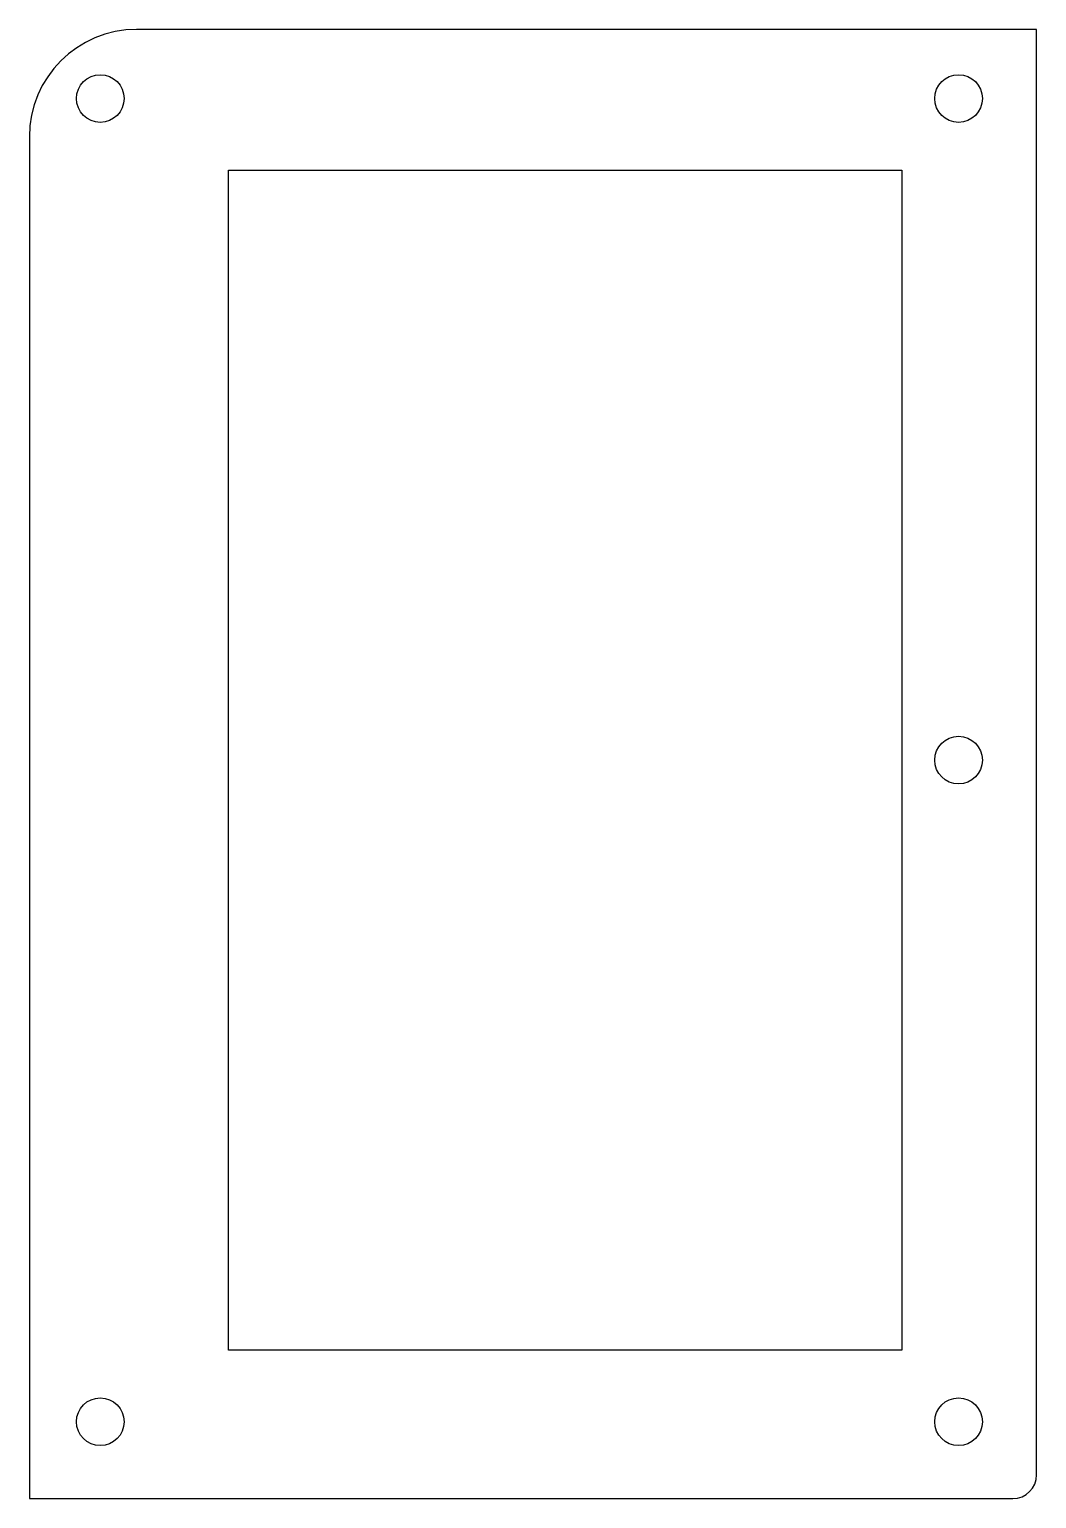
# Model space of a CAD drawing. Extents: x 0 to 85, y -123 to 0.
import ezdxf

# ---------------------------------------------------------------- set-up
doc = ezdxf.new("R2010")
doc.units = 0
doc.layers.get('0').update_dxf_attribs({"linetype": 'continuous'})

# ---------------------------------------------------------------- blocks, each defined once
blk = doc.blocks.new('SHAPE2DVIEW')
at = {"color": 0}
for p, q in [((85, 0.25), (9.5, 0.25)), ((85, -121), (85, 0.25)), ((0.5, -8.75), (0.5, -123)), ((17.2, -11.55), (73.7, -11.55)), ((17.2, -110.55), (17.2, -11.55)), ((73.7, -11.55), (73.7, -110.55)), ((73.7, -110.55), (17.2, -110.55)), ((0.5, -123), (83, -123))]:
    blk.add_line(p, q, dxfattribs=at)
for centre in [(6.45, -5.55), (78.45, -5.55), (78.45, -61.05), (6.45, -116.55), (78.45, -116.55)]:
    blk.add_circle(centre, 2, dxfattribs=at)
for centre, radius, start, end in [((9.5, -8.75), 9, 90, -180), ((83, -121), 2, -90, 0)]:
    blk.add_arc(centre, radius, start, end, dxfattribs=at)

msp = doc.modelspace()

# ---------------------------------------------------------------- block references
at = {"color": 0}
msp.add_blockref('SHAPE2DVIEW', (0, 0), dxfattribs=at)

doc.saveas('drawing.dxf')
